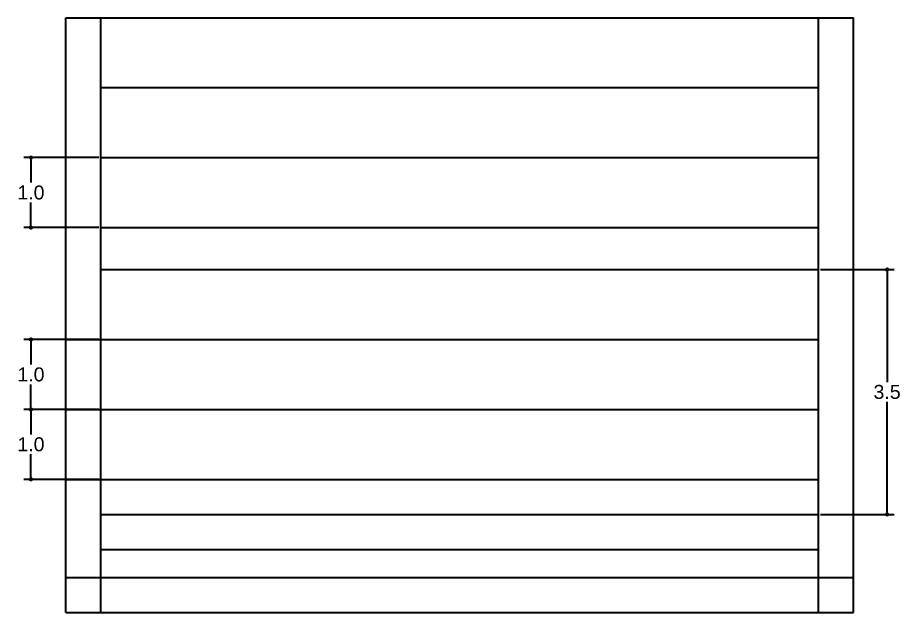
# Model space of a CAD drawing. Header units: metres. Extents: x 1491 to 3802, y 1670 to 4183.
# Drawn here: x 1729.68 to 1742.3, y 1756.18 to 1764.68 of the extents above; entities that cross this region are included whole.
import ezdxf

# ---------------------------------------------------------------- set-up
doc = ezdxf.new("R2010")
doc.units = ezdxf.units.M
doc.layers.add('04_TEXT_int_sec', color=7, linetype='Continuous')
doc.styles.add('Annotative', font='Arial.ttf')
doc.dimstyles.new('Annotative_RDC', dxfattribs={"dimscale": 0.15, "dimtxt": 2, "dimasz": 0.6, "dimexe": 1, "dimexo": 0.3, "dimgap": 0.4, "dimtad": 1, "dimtih": 1, "dimtoh": 1, "dimdec": 1, "dimzin": 1, "dimdsep": 46, "dimtxsty": 'Annotative', "dimblk": 'DOT', "dimblk1": 'DOT', "dimblk2": 'DOT', "dimcen": 0.01, "dimclrd": 191, "dimclre": 191, "dimclrt": 7, "dimadec": 0, "dimazin": 0, "dimtfac": 1, "dimtdec": 1, "dimtmove": 2, "dimatfit": 3, "dimldrblk": 'DOT', "dimfxl": 1, "dimtolj": 1, "dimtzin": 0, "dimarcsym": 0})

# ---------------------------------------------------------------- blocks, each defined once
blk = doc.blocks.new('_DOT')
at = {"color": 0, "linetype": 'Continuous'}
blk.add_line((-0.5, 0), (-1, 0), dxfattribs=at)
at = {"color": 0, "linetype": 'Continuous', "const_width": 0.5}
blk.add_lwpolyline([(-0.25, 0, 1), (0.25, 0, 1)], format="xyb", close=True, dxfattribs=at)
blk = doc.blocks.new('*D48')
at = {"layer": '04_TEXT_int_sec', "color": 191, "lineweight": -2, "transparency": 16777216}
for p, q in [((1730.836, 1762.684), (1729.766, 1762.684)), ((1729.866, 1762.624), (1729.866, 1762.326)), ((1729.866, 1761.744), (1729.866, 1762.043)), ((1730.836, 1761.684), (1729.766, 1761.684))]:
    blk.add_line(p, q, dxfattribs=at)
at = {"layer": 'Defpoints', "color": 0, "transparency": 16777216}
for p in [(1730.866, 1762.684), (1729.866, 1761.684), (1730.866, 1761.684)]:
    blk.add_point(p, dxfattribs=at)
at = {"layer": '04_TEXT_int_sec', "color": 191, "lineweight": -2, "transparency": 16777216, "xscale": 0.06, "yscale": 0.06, "zscale": 0.06}
for p, rotation in [((1729.866, 1762.684), 90), ((1729.866, 1761.684), 270)]:
    blk.add_blockref('_DOT', p, dxfattribs=dict(at, rotation=rotation))
at = {"layer": '04_TEXT_int_sec', "color": 7, "transparency": 16777216, "insert": (1729.866, 1762.184), "char_height": 0.2, "attachment_point": 5, "style": 'Annotative'}
blk.add_mtext('\\A1;1.0', dxfattribs=at)
blk = doc.blocks.new('*D49')
at = {"layer": '04_TEXT_int_sec', "color": 191, "lineweight": -2, "transparency": 16777216}
for p, q in [((1741.159, 1761.084), (1742.209, 1761.084)), ((1742.109, 1761.024), (1742.109, 1759.476)), ((1742.109, 1757.644), (1742.109, 1759.193)), ((1741.159, 1757.584), (1742.209, 1757.584))]:
    blk.add_line(p, q, dxfattribs=at)
at = {"layer": 'Defpoints', "color": 0, "transparency": 16777216}
for p in [(1741.129, 1761.084), (1741.129, 1757.584), (1742.109, 1757.584)]:
    blk.add_point(p, dxfattribs=at)
at = {"layer": '04_TEXT_int_sec', "color": 191, "lineweight": -2, "transparency": 16777216, "xscale": 0.06, "yscale": 0.06, "zscale": 0.06}
for p, rotation in [((1742.109, 1761.084), 90), ((1742.109, 1757.584), 270)]:
    blk.add_blockref('_DOT', p, dxfattribs=dict(at, rotation=rotation))
at = {"layer": '04_TEXT_int_sec', "color": 7, "transparency": 16777216, "insert": (1742.109, 1759.334), "char_height": 0.2, "attachment_point": 5, "style": 'Annotative'}
blk.add_mtext('\\A1;3.5', dxfattribs=at)
blk = doc.blocks.new('*D50')
at = {"layer": '04_TEXT_int_sec', "color": 191, "lineweight": -2, "transparency": 16777216}
for p, q in [((1730.836, 1760.084), (1729.766, 1760.084)), ((1729.866, 1760.024), (1729.866, 1759.726)), ((1729.866, 1759.144), (1729.866, 1759.443)), ((1730.836, 1759.084), (1729.766, 1759.084))]:
    blk.add_line(p, q, dxfattribs=at)
at = {"layer": 'Defpoints', "color": 0, "transparency": 16777216}
for p in [(1730.866, 1760.084), (1729.866, 1759.084), (1730.866, 1759.084)]:
    blk.add_point(p, dxfattribs=at)
at = {"layer": '04_TEXT_int_sec', "color": 191, "lineweight": -2, "transparency": 16777216, "xscale": 0.06, "yscale": 0.06, "zscale": 0.06}
for p, rotation in [((1729.866, 1760.084), 90), ((1729.866, 1759.084), 270)]:
    blk.add_blockref('_DOT', p, dxfattribs=dict(at, rotation=rotation))
at = {"layer": '04_TEXT_int_sec', "color": 7, "transparency": 16777216, "insert": (1729.866, 1759.584), "char_height": 0.2, "attachment_point": 5, "style": 'Annotative'}
blk.add_mtext('\\A1;1.0', dxfattribs=at)
blk = doc.blocks.new('*D51')
at = {"layer": '04_TEXT_int_sec', "color": 191, "lineweight": -2, "transparency": 16777216}
for p, q in [((1730.836, 1759.085), (1729.766, 1759.085)), ((1729.866, 1759.025), (1729.866, 1758.726)), ((1729.866, 1758.145), (1729.866, 1758.443)), ((1730.836, 1758.085), (1729.766, 1758.085))]:
    blk.add_line(p, q, dxfattribs=at)
at = {"layer": 'Defpoints', "color": 0, "transparency": 16777216}
for p in [(1730.866, 1759.085), (1729.866, 1758.085), (1730.866, 1758.085)]:
    blk.add_point(p, dxfattribs=at)
at = {"layer": '04_TEXT_int_sec', "color": 191, "lineweight": -2, "transparency": 16777216, "xscale": 0.06, "yscale": 0.06, "zscale": 0.06}
for p, rotation in [((1729.866, 1759.085), 90), ((1729.866, 1758.085), 270)]:
    blk.add_blockref('_DOT', p, dxfattribs=dict(at, rotation=rotation))
at = {"layer": '04_TEXT_int_sec', "color": 7, "transparency": 16777216, "insert": (1729.866, 1758.585), "char_height": 0.2, "attachment_point": 5, "style": 'Annotative'}
blk.add_mtext('\\A1;1.0', dxfattribs=at)

msp = doc.modelspace()

# ---------------------------------------------------------------- linework, layer by layer
for p, q in [((1730.366, 1764.684), (1741.629, 1764.684)), ((1730.366, 1756.184), (1730.366, 1764.684)), ((1730.866, 1756.184), (1730.866, 1764.684)), ((1741.129, 1756.184), (1741.129, 1764.684)), ((1741.629, 1756.184), (1741.629, 1764.684)), ((1730.866, 1763.684), (1741.129, 1763.684)), ((1730.866, 1762.684), (1741.129, 1762.684)), ((1730.866, 1761.684), (1741.129, 1761.684)), ((1730.866, 1761.084), (1741.129, 1761.084)), ((1730.366, 1760.084), (1741.129, 1760.084)), ((1730.366, 1759.085), (1741.129, 1759.085)), ((1730.366, 1758.085), (1741.129, 1758.085)), ((1730.866, 1757.584), (1741.129, 1757.584)), ((1730.866, 1757.084), (1741.129, 1757.084)), ((1730.866, 1756.684), (1741.129, 1756.684))]:
    msp.add_line(p, q)
at = {"layer": '04_TEXT_int_sec'}
for p, q in [((1730.366, 1756.684), (1741.629, 1756.684)), ((1730.366, 1756.184), (1741.629, 1756.184))]:
    msp.add_line(p, q, dxfattribs=at)

# ---------------------------------------------------------------- dimensions: what is measured, and where the dimension line sits
for base, p1, p2, picture, middle in [((1729.866, 1761.684), (1730.866, 1762.684), (1730.866, 1761.684), '*D48', (1729.866, 1762.184)), ((1742.109, 1757.584), (1741.129, 1761.084), (1741.129, 1757.584), '*D49', (1742.109, 1759.334)), ((1729.866, 1759.084), (1730.866, 1760.084), (1730.866, 1759.084), '*D50', (1729.866, 1759.584)), ((1729.866, 1758.085), (1730.866, 1759.085), (1730.866, 1758.085), '*D51', (1729.866, 1758.585))]:
    dim = msp.add_linear_dim(base=base, p1=p1, p2=p2, angle=90, dimstyle='Annotative_RDC', dxfattribs=at)
    dim.commit()
    dim.dimension.update_dxf_attribs({"geometry": picture, "text_midpoint": middle})

doc.saveas('drawing.dxf')
